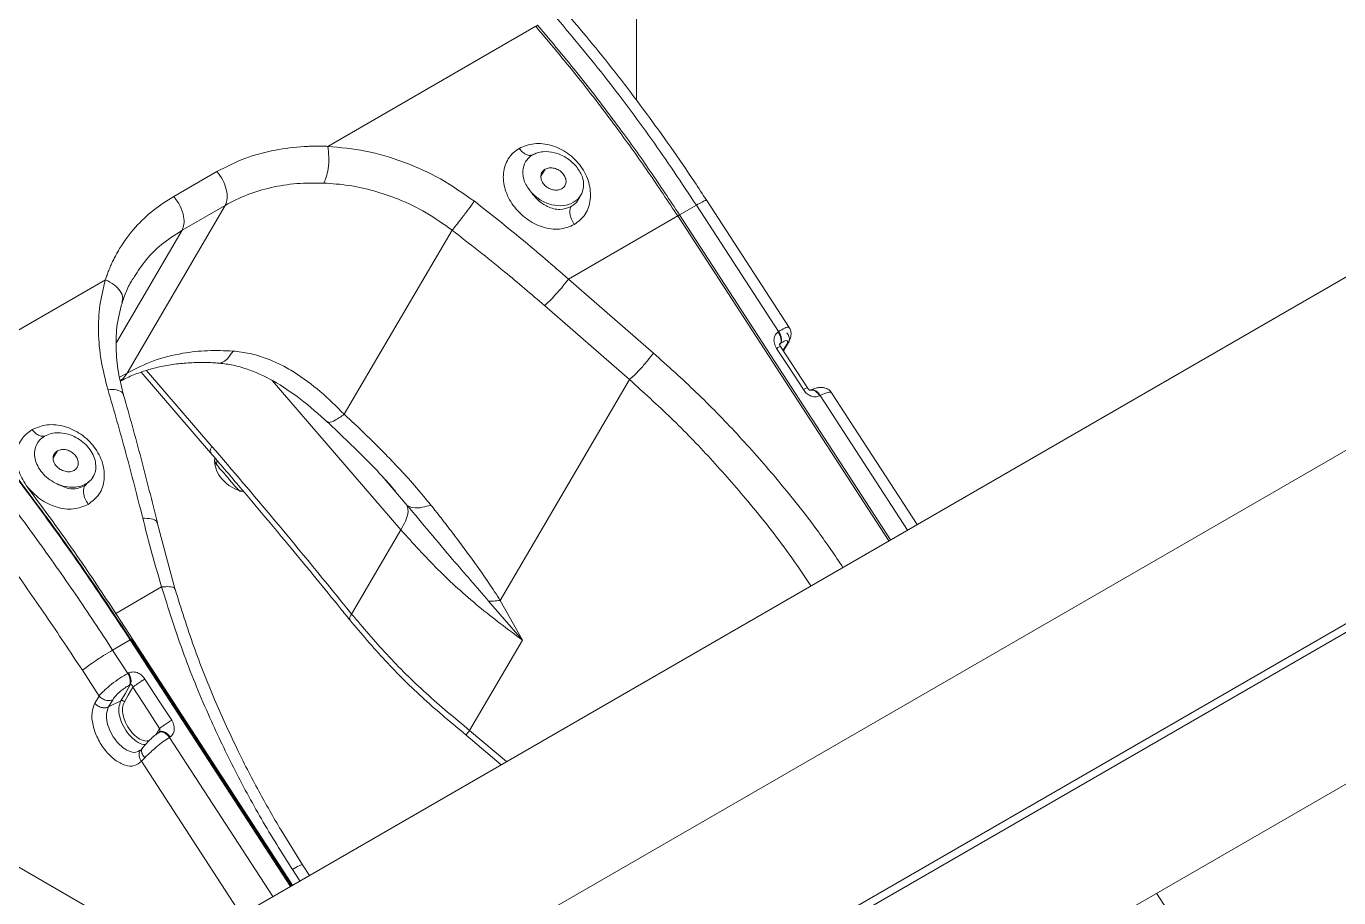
# Model space of a CAD drawing. Header units: millimetres. Extents: x 169 to 14583, y -399 to 10804.
# Drawn here: x 2715.3 to 2962.7, y 8046.9 to 8211.1 of the extents above; entities that cross this region are included whole.
import ezdxf

# ---------------------------------------------------------------- set-up
doc = ezdxf.new("R2010")
doc.units = ezdxf.units.MM
doc.header["$LTSCALE"] = 35

msp = doc.modelspace()

# ---------------------------------------------------------------- linework, layer by layer
at = {"color": 7, "linetype": 'Continuous', "lineweight": 18}
for p, q in [((4863.941, 9228.027), (2742.62, 8003.415)), ((4807.372, 9228.027), (2742.62, 8036.071)), ((2742.62, 8036.071), (1343.57, 8843.726)), ((3485.082, 8399.367), (2770.905, 7987.081)), ((2830.302, 8197.202), (2830.302, 8336.392)), ((2811.317, 8211.126), (2772.121, 8188.499)), ((2743.103, 8179.063), (2751.241, 8183.761)), ((2813.088, 8184.175), (2812.311, 8182.848)), ((2819.375, 8178.511), (2819.844, 8179.312)), ((2859.108, 8154.338), (2843.541, 8178.308)), ((2752.801, 8177.375), (2734.303, 8145.786)), ((2744.663, 8172.677), (2752.801, 8177.375)), ((3102.538, 8176.896), (2796.36, 8000.144)), ((2841.611, 8177.415), (2838.429, 8175.578)), ((2838.429, 8175.578), (2878.199, 8114.339)), ((2841.611, 8177.415), (2857.086, 8153.586)), ((2838.075, 8175.373), (2817.495, 8163.492)), ((2838.075, 8175.373), (2877.846, 8114.135)), ((2744.663, 8172.677), (2732.287, 8151.542)), ((2795.558, 8172.699), (2775.241, 8138.005)), ((2698.729, 8145.177), (2730.23, 8163.362)), ((2817.495, 8163.492), (2833.512, 8149.54)), ((2812.988, 8158.492), (2829.005, 8144.539)), ((2856.998, 8153.526), (2857.086, 8153.586)), ((2857.427, 8151.374), (2857.281, 8151.126)), ((2858.567, 8151.116), (2857.949, 8150.061)), ((2858.174, 8150.186), (2858.962, 8151.533)), ((2862.531, 8143.005), (2857.486, 8150.774)), ((2858.165, 8150.182), (2857.991, 8149.996)), ((2736.96, 8145.926), (2750.038, 8130.744)), ((2750.291, 8131.966), (2737.969, 8146.271)), ((3102.538, 8148.317), (2796.36, 7971.565)), ((2732.895, 8144.973), (2734.303, 8145.786)), ((2785.917, 8116.225), (2761.68, 8144.362)), ((2829.005, 8144.54), (2804.643, 8102.937)), ((2863.181, 8142.552), (2863.06, 8142.542)), ((2863.166, 8142.576), (2863.277, 8142.602)), ((2864.923, 8141.519), (2864.827, 8141.471)), ((2864.923, 8141.519), (2881.381, 8116.176)), ((2883.207, 8117.23), (2867.084, 8142.057)), ((2721.164, 8131.108), (2720.387, 8129.782)), ((2750.845, 8129.801), (2750.784, 8129.19)), ((2750.889, 8129.749), (2750.784, 8129.19)), ((2750.784, 8129.19), (2751.131, 8128.568)), ((2727.714, 8125.894), (2727.921, 8126.247)), ((2782.393, 8126.322), (2787.111, 8120.838)), ((2715.382, 8124.493), (2715.301, 8124.601)), ((2727.035, 8125.295), (2726.324, 8124.532)), ((2756.001, 8123.761), (2755.564, 8123.55)), ((2756.326, 8123.374), (2755.564, 8123.55)), ((2743.379, 8104.951), (2739.994, 8117.593)), ((2776.632, 8100.37), (2785.917, 8116.225)), ((2732.176, 8100.486), (2740.817, 8105.474)), ((2802.447, 8102.82), (2808.823, 8095.444)), ((2804.643, 8102.937), (2808.823, 8095.444)), ((2765.45, 8049.251), (2732.176, 8100.486)), ((2734.902, 8095.507), (2731.582, 8093.578)), ((2734.902, 8095.507), (2765.081, 8049.037)), ((2765.271, 8049.147), (2735.101, 8095.603)), ((2808.823, 8095.444), (2798.869, 8078.447)), ((2731.582, 8093.578), (2734.435, 8089.184)), ((2725.876, 8089.761), (2729.02, 8084.92)), ((2734.435, 8089.184), (2734.591, 8089.263)), ((2728.22, 8083.554), (2729.02, 8084.92)), ((2731.621, 8084.23), (2730.821, 8082.864)), ((2730.821, 8082.864), (2733.138, 8084.022)), ((2740.496, 8078.192), (2740.352, 8078.094)), ((2740.389, 8078.163), (2740.402, 8078.166)), ((2742.42, 8077.208), (2742.277, 8077.11)), ((2742.277, 8077.11), (2761.755, 8047.117)), ((2798.193, 8077.572), (2804.782, 8071.956)), ((2805.816, 8072.553), (2798.869, 8078.447)), ((2736.731, 8074.702), (2736.625, 8074.637)), ((2737.154, 8075.056), (2736.832, 8074.65)), ((2737.649, 8073.292), (2737.007, 8072.621)), ((2737.007, 8072.621), (2755.802, 8043.681)), ((2766.865, 8050.067), (2765.458, 8052.233)), ((2768.69, 8051.121), (2767.388, 8053.127)), ((2947.717, 8017.898), (2928.331, 8047.749))]:
    msp.add_line(p, q, dxfattribs=at)
at = {"color": 7, "linetype": 'Continuous', "lineweight": 18, "flags": 128}
for points in [[(2857.515, 8151.433), (2857.466, 8151.4), (2857.427, 8151.374)], [(2861.76, 8142.647), (2858.934, 8146.998), (2856.714, 8150.416)], [(2734.91, 8087.047), (2733.918, 8085.353), (2733.138, 8084.022)], [(2735.396, 8086.595), (2734.496, 8085.058), (2733.789, 8083.85)], [(2734.754, 8086.968), (2734.841, 8087.012), (2734.91, 8087.047)], [(2735.396, 8086.595), (2738.222, 8082.244), (2740.442, 8078.826)], [(2737.679, 8088.122), (2740.504, 8083.771), (2742.724, 8080.352)], [(2740.442, 8078.826), (2739.915, 8077.926), (2739.747, 8077.64)]]:
    msp.add_lwpolyline(points, dxfattribs=at)
at = {"color": 7, "linetype": 'Continuous', "lineweight": 18}
for points in [[(2814.853, 8213.167), (2817.998, 8209.412), (2824.288, 8201.901), (2833.241, 8189.938), (2838.821, 8181.589), (2841.611, 8177.415)], [(2751.241, 8183.761), (2751.63, 8183.24), (2752.409, 8182.199), (2753.083, 8180.358), (2753.286, 8178.611), (2752.963, 8177.787), (2752.801, 8177.375)], [(2752.801, 8177.375), (2754.147, 8178.072), (2756.839, 8179.467), (2761.409, 8180.803), (2766.252, 8181.603), (2769.658, 8181.591), (2771.361, 8181.586)], [(2694.767, 8149.134), (2698.317, 8144.928), (2705.418, 8136.516), (2715.637, 8123.267), (2725.534, 8109.638), (2731.779, 8100.217), (2734.902, 8095.507)], [(2808.823, 8095.444), (2806.031, 8097.528), (2800.448, 8101.696), (2792.761, 8108.67), (2788.198, 8113.707), (2785.917, 8116.225)]]:
    msp.add_open_spline(points, degree=3, dxfattribs=at)
for points, knots in [([(2843.541, 8178.308), (2842.778, 8179.474), (2840.568, 8182.848), (2836.804, 8188.34), (2832.208, 8194.732), (2827.484, 8200.981), (2822.724, 8206.972), (2819.219, 8211.179), (2817.341, 8213.365), (2817.046, 8213.707)], [0, 0, 0, 0, 0.0933272, 0.2702551, 0.4472037, 0.6241701, 0.8011584, 0.9688666, 1, 1, 1, 1]), ([(2811.317, 8211.126), (2813.967, 8207.98), (2819.264, 8201.69), (2826.302, 8192.443), (2832.587, 8183.673), (2836.245, 8178.141), (2838.075, 8175.373)], [0, 0, 0, 0, 0.2801019, 0.559971, 0.7799022, 1, 1, 1, 1]), ([(2811.671, 8211.33), (2811.623, 8211.3), (2811.527, 8211.238), (2811.409, 8211.143), (2811.36, 8211.091), (2811.353, 8211.084)], [0, 0, 0, 0, 0.4612653, 0.9225305, 1, 1, 1, 1]), ([(2811.671, 8211.33), (2814.319, 8208.185), (2819.616, 8201.896), (2826.656, 8192.647), (2832.942, 8183.875), (2836.6, 8178.344), (2838.429, 8175.578)], [0, 0, 0, 0, 0.2799921, 0.5599841, 0.7799921, 1, 1, 1, 1]), ([(2751.241, 8183.761), (2752.943, 8184.631), (2756.349, 8186.37), (2761.961, 8187.86), (2766.076, 8188.378), (2768.42, 8188.496), (2769.153, 8188.521), (2769.89, 8188.534), (2770.63, 8188.534), (2771.374, 8188.524), (2771.871, 8188.507), (2772.121, 8188.498)], [0, 0, 0, 0, 0.2799111, 0.5598914, 0.806286, 0.8385636, 0.8708302, 0.9030962, 0.9353716, 0.9676668, 1, 1, 1, 1]), ([(2772.121, 8188.498), (2772.211, 8187.857), (2772.399, 8186.521), (2772.248, 8184.38), (2771.874, 8182.646), (2771.528, 8181.93), (2771.361, 8181.586)], [0, 0, 0, 0, 0.2702613, 0.5624294, 0.7897364, 1, 1, 1, 1]), ([(2772.121, 8188.498), (2774.502, 8188.276), (2779.293, 8187.827), (2786.482, 8185.671), (2793.464, 8182.58), (2797.661, 8179.62), (2799.756, 8178.143)], [0, 0, 0, 0, 0.247356, 0.4975611, 0.7491828, 1, 1, 1, 1]), ([(2818.591, 8173.752), (2817.684, 8173.382), (2815.868, 8172.642), (2813.114, 8173.052), (2811.023, 8173.914), (2809.05, 8175.146), (2806.939, 8177.267), (2805.382, 8180.347), (2805.098, 8182.985), (2805.497, 8184.896), (2806.116, 8186.186), (2806.999, 8187.304), (2807.798, 8187.839), (2808.197, 8188.107)], [0, 0, 0, 0, 0.1249027, 0.2500359, 0.3128849, 0.3756796, 0.5001969, 0.6241263, 0.7480379, 0.810678, 0.8735979, 0.9368363, 1, 1, 1, 1]), ([(2808.197, 8188.107), (2809.115, 8188.485), (2810.946, 8189.239), (2814.3, 8188.839), (2817.457, 8187.321), (2819.999, 8184.803), (2821.528, 8181.681), (2821.804, 8178.452), (2820.859, 8175.527), (2819.346, 8174.343), (2818.591, 8173.752)], [0, 0, 0, 0, 0.1259064, 0.2512224, 0.3755821, 0.4995287, 0.6241941, 0.7495177, 0.8748683, 1, 1, 1, 1]), ([(2810.753, 8186.886), (2810.539, 8186.83), (2810.106, 8186.717), (2809.362, 8187.015), (2808.706, 8187.502), (2808.362, 8187.91), (2808.197, 8188.107)], [0, 0, 0, 0, 0.2861465, 0.5772499, 0.7969915, 1, 1, 1, 1]), ([(2810.464, 8179.848), (2809.995, 8180.499), (2809.079, 8181.775), (2808.738, 8183.872), (2809.207, 8185.381), (2809.962, 8186.353), (2810.49, 8186.709), (2810.753, 8186.886)], [0, 0, 0, 0, 0.2608099, 0.51056, 0.7541721, 0.877688, 1, 1, 1, 1]), ([(2810.753, 8186.886), (2811.045, 8187.029), (2811.633, 8187.317), (2813.007, 8187.569), (2814.898, 8187.429), (2817.193, 8186.459), (2818.354, 8185.326), (2818.948, 8184.746)], [0, 0, 0, 0, 0.1223667, 0.2464785, 0.4894711, 0.7385906, 1, 1, 1, 1]), ([(2810.464, 8179.848), (2811.024, 8179.317), (2812.144, 8178.255), (2814.373, 8177.376), (2816.602, 8177.216), (2818.55, 8177.835), (2819.915, 8179.13), (2820.479, 8180.901), (2820.217, 8182.914), (2819.371, 8184.135), (2818.948, 8184.746)], [0, 0, 0, 0, 0.1249446, 0.2499967, 0.3749982, 0.5000029, 0.6250481, 0.7500013, 0.8749547, 1, 1, 1, 1]), ([(2816.244, 8180.512), (2815.988, 8180.406), (2815.478, 8180.194), (2814.525, 8180.277), (2813.611, 8180.656), (2812.852, 8181.296), (2812.37, 8182.096), (2812.242, 8182.928), (2812.465, 8183.692), (2812.88, 8184.014), (2813.088, 8184.175)], [0, 0, 0, 0, 0.12498135, 0.24999215, 0.37498634, 0.49998825, 0.62498244, 0.74998436, 0.87488287, 1, 1, 1, 1]), ([(2813.088, 8184.175), (2813.343, 8184.281), (2813.854, 8184.492), (2814.807, 8184.409), (2815.721, 8184.03), (2816.48, 8183.391), (2816.961, 8182.591), (2817.09, 8181.759), (2816.867, 8180.995), (2816.451, 8180.673), (2816.244, 8180.512)], [0, 0, 0, 0, 0.1249813, 0.2499921, 0.3749863, 0.4999883, 0.6249824, 0.7499844, 0.8748829, 1, 1, 1, 1]), ([(2771.361, 8181.586), (2772.933, 8181.472), (2776.074, 8181.244), (2780.816, 8180.195), (2785.736, 8178.523), (2790.763, 8176.122), (2793.96, 8173.84), (2795.558, 8172.699)], [0, 0, 0, 0, 0.18708749, 0.37396659, 0.56064745, 0.78039442, 1, 1, 1, 1]), ([(2730.23, 8163.362), (2730.327, 8163.655), (2730.521, 8164.242), (2730.848, 8165.106), (2731.201, 8165.956), (2731.583, 8166.793), (2731.992, 8167.617), (2732.429, 8168.426), (2733.587, 8170.407), (2735.69, 8173.218), (2739.129, 8176.531), (2741.778, 8178.219), (2743.103, 8179.063)], [0, 0, 0, 0, 0.0448713, 0.0896789, 0.1344629, 0.1792545, 0.2240848, 0.268969, 0.3138063, 0.5601545, 0.7800145, 1, 1, 1, 1]), ([(2743.103, 8179.063), (2743.536, 8178.475), (2744.401, 8177.297), (2745.012, 8175.364), (2745.105, 8173.747), (2744.811, 8173.034), (2744.663, 8172.677)], [0, 0, 0, 0, 0.279619, 0.559238, 0.779619, 1, 1, 1, 1]), ([(2799.756, 8178.143), (2799.402, 8177.653), (2798.666, 8176.636), (2797.395, 8174.973), (2796.304, 8173.592), (2795.8, 8172.989), (2795.558, 8172.699)], [0, 0, 0, 0, 0.2707657, 0.5622991, 0.7892324, 1, 1, 1, 1]), ([(2799.756, 8178.143), (2802.779, 8175.768), (2808.826, 8171.018), (2814.605, 8166.001), (2817.495, 8163.492)], [0, 0, 0, 0, 0.499994, 1, 1, 1, 1]), ([(2817.986, 8177.151), (2817.303, 8176.893), (2815.931, 8176.375), (2813.678, 8176.981), (2811.777, 8178.191), (2810.902, 8179.295), (2810.464, 8179.848)], [0, 0, 0, 0, 0.2772602, 0.5565304, 0.7780474, 1, 1, 1, 1]), ([(2819.375, 8178.625), (2819.329, 8178.511), (2819.063, 8177.846), (2818.474, 8177.466), (2817.986, 8177.151)], [0, 0, 0, 0, 0.1715856, 1, 1, 1, 1]), ([(2843.444, 8178.245), (2843.437, 8178.279), (2843.42, 8178.358), (2842.739, 8178.047), (2841.987, 8177.625), (2841.611, 8177.415)], [0, 0, 0, 0, 0.2746558, 0.6373279, 1, 1, 1, 1]), ([(2818.591, 8173.752), (2818.389, 8174.092), (2817.98, 8174.783), (2817.742, 8175.81), (2817.754, 8176.624), (2817.911, 8176.981), (2817.986, 8177.151)], [0, 0, 0, 0, 0.2828648, 0.5746909, 0.7960468, 1, 1, 1, 1]), ([(2838.429, 8175.578), (2838.373, 8175.544), (2838.262, 8175.478), (2838.12, 8175.386), (2838.059, 8175.343), (2838.051, 8175.338)], [0, 0, 0, 0, 0.46636033, 0.93271671, 1, 1, 1, 1]), ([(2735.441, 8163.553), (2736.11, 8164.625), (2737.583, 8166.986), (2740.68, 8170.09), (2743.336, 8171.815), (2744.663, 8172.677)], [0, 0, 0, 0, 0.2938014, 0.6469007, 1, 1, 1, 1]), ([(2795.558, 8172.699), (2798.882, 8170.117), (2804.818, 8165.506), (2810.491, 8160.635), (2812.988, 8158.492)], [0, 0, 0, 0, 0.5599928, 1, 1, 1, 1]), ([(2730.673, 8142.718), (2730.202, 8144.534), (2729.262, 8148.168), (2728.817, 8153.485), (2729.022, 8158.618), (2729.828, 8161.784), (2730.23, 8163.362)], [0, 0, 0, 0, 0.2510572, 0.502282, 0.7518656, 1, 1, 1, 1]), ([(2730.23, 8163.362), (2730.807, 8163.069), (2731.963, 8162.484), (2733.098, 8161.223), (2733.611, 8160.024), (2733.395, 8159.381), (2733.31, 8159.126)], [0, 0, 0, 0, 0.2733412, 0.5466824, 0.8200236, 1, 1, 1, 1]), ([(2733.397, 8159.113), (2733.534, 8159.513), (2733.958, 8160.751), (2734.596, 8162.241), (2735.227, 8163.252), (2735.394, 8163.521)], [0, 0, 0, 0, 0.2598554, 0.8033193, 1, 1, 1, 1]), ([(2817.495, 8163.492), (2817.118, 8162.998), (2816.364, 8162.009), (2815.038, 8160.502), (2813.862, 8159.276), (2813.279, 8158.754), (2812.988, 8158.492)], [0, 0, 0, 0, 0.2796556, 0.5593111, 0.7796555, 1, 1, 1, 1]), ([(2733.661, 8141.62), (2733.293, 8143.066), (2732.533, 8146.054), (2732.129, 8150.549), (2732.309, 8155.151), (2733.097, 8158.044), (2733.502, 8159.53)], [0, 0, 0, 0, 0.227876, 0.4705119, 0.727873, 1, 1, 1, 1]), ([(2856.714, 8150.416), (2856.546, 8150.743), (2856.214, 8151.391), (2856.21, 8152.342), (2856.484, 8153.084), (2856.827, 8153.379), (2856.998, 8153.526)], [0, 0, 0, 0, 0.28679288, 0.56851528, 0.78483886, 1, 1, 1, 1]), ([(2856.998, 8153.526), (2857.131, 8153.312), (2857.397, 8152.884), (2857.565, 8152.251), (2857.577, 8151.73), (2857.477, 8151.493), (2857.427, 8151.374)], [0, 0, 0, 0, 0.279721, 0.559442, 0.7797209, 1, 1, 1, 1]), ([(2857.086, 8153.586), (2857.498, 8153.826), (2858.331, 8154.313), (2858.981, 8154.511), (2859.027, 8154.345), (2859.041, 8154.295)], [0, 0, 0, 0, 0.4053353, 0.8198265, 1, 1, 1, 1]), ([(2857.086, 8153.586), (2857.219, 8153.372), (2857.491, 8152.936), (2857.657, 8152.293), (2857.662, 8151.775), (2857.563, 8151.544), (2857.515, 8151.433)], [0, 0, 0, 0, 0.279133, 0.5694505, 0.7922284, 1, 1, 1, 1]), ([(2858.647, 8153.353), (2858.801, 8153.131), (2859.109, 8152.686), (2859.161, 8152.009), (2858.974, 8151.461), (2858.702, 8151.231), (2858.567, 8151.116)], [0, 0, 0, 0, 0.2796438, 0.5592878, 0.7796441, 1, 1, 1, 1]), ([(2858.959, 8151.528), (2859.107, 8151.825), (2859.396, 8152.406), (2859.473, 8153.263), (2859.369, 8153.904), (2859.159, 8154.214), (2859.096, 8154.308)], [0, 0, 0, 0, 0.3152963, 0.6153365, 0.8837122, 1, 1, 1, 1]), ([(2857.266, 8151.139), (2857.274, 8151.16), (2857.295, 8151.22), (2857.348, 8151.307), (2857.401, 8151.352), (2857.427, 8151.374)], [0, 0, 0, 0, 0.2200687, 0.6229763, 1, 1, 1, 1]), ([(2857.486, 8150.774), (2857.427, 8150.88), (2857.317, 8151.08), (2857.283, 8151.126), (2857.267, 8151.148)], [0, 0, 0, 0, 0.52968286, 1, 1, 1, 1]), ([(2857.515, 8151.433), (2857.797, 8151.602), (2858.361, 8151.94), (2858.764, 8151.933), (2858.834, 8151.644), (2858.656, 8151.292), (2858.567, 8151.116)], [0, 0, 0, 0, 0.2785353, 0.5576205, 0.7784536, 1, 1, 1, 1]), ([(2694.97, 8149.071), (2698.937, 8144.36), (2706.869, 8134.942), (2717.408, 8121.094), (2726.82, 8107.961), (2732.298, 8099.677), (2735.038, 8095.533)], [0, 0, 0, 0, 0.2800925, 0.5599592, 0.7798938, 1, 1, 1, 1]), ([(2734.303, 8145.786), (2735.924, 8146.608), (2739.167, 8148.252), (2744.373, 8149.528), (2749.435, 8150.109), (2752.663, 8149.982), (2754.277, 8149.918)], [0, 0, 0, 0, 0.2799465, 0.559893, 0.7799465, 1, 1, 1, 1]), ([(2751.433, 8147.672), (2751.451, 8147.666), (2751.77, 8147.555), (2752.43, 8147.846), (2753.379, 8148.543), (2753.978, 8149.46), (2754.277, 8149.918)], [0, 0, 0, 0, 0.018966, 0.3459773, 0.6729887, 1, 1, 1, 1]), ([(2754.277, 8149.918), (2755.322, 8149.797), (2757.405, 8149.556), (2760.36, 8148.66), (2763.163, 8147.456), (2766.687, 8145.464), (2770.763, 8142.428), (2773.755, 8139.472), (2775.241, 8138.005)], [0, 0, 0, 0, 0.1276229, 0.2542782, 0.3802899, 0.5057686, 0.7546997, 1, 1, 1, 1]), ([(2833.512, 8149.54), (2833.143, 8149.055), (2832.383, 8148.056), (2831.032, 8146.522), (2829.852, 8145.296), (2829.28, 8144.785), (2829.005, 8144.539)], [0, 0, 0, 0, 0.2742887, 0.5660314, 0.7913418, 1, 1, 1, 1]), ([(2833.512, 8149.54), (2836.226, 8147.102), (2841.652, 8142.227), (2849.331, 8134.357), (2857.047, 8125.609), (2863.755, 8117.227), (2867.708, 8111.406), (2869.231, 8109.162)], [0, 0, 0, 0, 0.2032847, 0.4064617, 0.6097077, 0.8495562, 1, 1, 1, 1]), ([(2856.714, 8150.416), (2856.894, 8150.516), (2857.269, 8150.724), (2857.497, 8150.816), (2857.473, 8150.769), (2857.469, 8150.763)], [0, 0, 0, 0, 0.44587953, 0.927902, 1, 1, 1, 1]), ([(2858.053, 8149.9), (2858.058, 8149.923), (2858.09, 8150.061), (2858.133, 8150.125), (2858.169, 8150.179)], [0, 0, 0, 0, 0.165937, 1, 1, 1, 1]), ([(2733.062, 8144.243), (2733.194, 8144.316), (2734.058, 8144.794), (2735.794, 8145.565), (2738.355, 8146.451), (2741.086, 8147.116), (2743.957, 8147.564), (2746.953, 8147.782), (2749.463, 8147.781), (2750.972, 8147.686), (2751.425, 8147.658)], [0, 0, 0, 0, 0.0282843, 0.1849615, 0.3389971, 0.4904666, 0.6401707, 0.7887156, 0.9365399, 1, 1, 1, 1]), ([(2751.317, 8147.665), (2752.211, 8147.57), (2754.03, 8147.377), (2757.593, 8146.399), (2761.98, 8144.392), (2767.105, 8140.954), (2770.445, 8137.993), (2772.163, 8136.47)], [0, 0, 0, 0, 0.1112448, 0.2264895, 0.4689228, 0.7268228, 1, 1, 1, 1]), ([(2734.303, 8145.786), (2733.998, 8145.293), (2733.643, 8144.716), (2733.113, 8144.399), (2733.036, 8144.353)], [0, 0, 0, 0, 0.85608882, 1, 1, 1, 1]), ([(2829.005, 8144.539), (2831.632, 8142.16), (2836.885, 8137.401), (2844.317, 8129.72), (2851.776, 8121.186), (2858.134, 8113.183), (2861.837, 8107.688), (2863.192, 8105.676)], [0, 0, 0, 0, 0.2057823, 0.4115706, 0.6173662, 0.8598989, 1, 1, 1, 1]), ([(2737.262, 8118.428), (2736.217, 8122.545), (2734.127, 8130.779), (2731.824, 8138.738), (2730.673, 8142.718)], [0, 0, 0, 0, 0.500006, 1, 1, 1, 1]), ([(2730.673, 8142.718), (2731.262, 8142.706), (2732.486, 8142.682), (2733.51, 8142.167), (2733.602, 8141.661), (2733.637, 8141.466)], [0, 0, 0, 0, 0.3640321, 0.7548739, 1, 1, 1, 1]), ([(2740.011, 8117.52), (2739.006, 8121.603), (2736.995, 8129.772), (2734.772, 8137.67), (2733.661, 8141.619)], [0, 0, 0, 0, 0.4999737, 1, 1, 1, 1]), ([(2861.76, 8142.647), (2861.946, 8142.75), (2862.317, 8142.957), (2862.539, 8143.044), (2862.518, 8143), (2862.515, 8142.994)], [0, 0, 0, 0, 0.46125801, 0.92251601, 1, 1, 1, 1]), ([(2864.827, 8141.471), (2864.547, 8141.382), (2863.982, 8141.201), (2863.066, 8141.456), (2862.288, 8141.957), (2861.937, 8142.416), (2861.76, 8142.647)], [0, 0, 0, 0, 0.2721198, 0.5509867, 0.7739589, 1, 1, 1, 1]), ([(2863.061, 8142.545), (2863.035, 8142.539), (2862.975, 8142.525), (2862.872, 8142.597), (2862.719, 8142.736), (2862.598, 8142.909), (2862.533, 8143.002)], [0, 0, 0, 0, 0.1797293, 0.4073738, 0.682981, 1, 1, 1, 1]), ([(2867.041, 8142.053), (2866.961, 8142.181), (2866.685, 8142.619), (2866.068, 8142.921), (2865.322, 8143.077), (2864.641, 8143.061), (2863.903, 8142.912), (2863.408, 8142.7), (2863.159, 8142.593)], [0, 0, 0, 0, 0.1052739, 0.3596803, 0.5083745, 0.6671512, 0.8323152, 1, 1, 1, 1]), ([(2864.827, 8141.471), (2864.713, 8141.643), (2864.474, 8142.003), (2864.02, 8142.397), (2863.553, 8142.63), (2863.298, 8142.576), (2863.181, 8142.552)], [0, 0, 0, 0, 0.23662259, 0.49738442, 0.76933906, 1, 1, 1, 1]), ([(2863.277, 8142.602), (2863.341, 8142.624), (2863.537, 8142.689), (2863.971, 8142.536), (2864.496, 8142.149), (2864.786, 8141.722), (2864.923, 8141.519)], [0, 0, 0, 0, 0.1347071, 0.4067707, 0.718629, 1, 1, 1, 1]), ([(2867.062, 8142.043), (2867.064, 8142.057), (2867.077, 8142.194), (2866.713, 8142.203), (2866.032, 8142.062), (2865.284, 8141.696), (2864.923, 8141.519)], [0, 0, 0, 0, 0.031627, 0.3253218, 0.6742883, 1, 1, 1, 1]), ([(2697.881, 8139.571), (2701.195, 8135.479), (2707.823, 8127.295), (2716.673, 8115.389), (2724.608, 8104.152), (2729.257, 8097.102), (2731.582, 8093.578)], [0, 0, 0, 0, 0.2799943, 0.5599886, 0.7799943, 1, 1, 1, 1]), ([(2716.393, 8135.123), (2717.311, 8135.502), (2719.144, 8136.259), (2722.516, 8135.882), (2725.702, 8134.401), (2728.283, 8131.933), (2729.857, 8128.868), (2730.176, 8125.691), (2729.262, 8122.804), (2727.753, 8121.624), (2726.998, 8121.034)], [0, 0, 0, 0, 0.1258828, 0.2512567, 0.3757292, 0.4997156, 0.6241827, 0.7492089, 0.8745627, 1, 1, 1, 1]), ([(2771.919, 8136.695), (2774.717, 8134.057), (2778.394, 8130.59), (2782.788, 8125.939), (2784.161, 8124.333), (2784.865, 8123.508)], [0, 0, 0, 0, 0.6074009, 0.7983789, 1, 1, 1, 1]), ([(2775.241, 8138.005), (2774.642, 8137.591), (2773.428, 8136.75), (2772.412, 8136.374), (2772.17, 8136.566), (2772.085, 8136.634)], [0, 0, 0, 0, 0.3861754, 0.7835876, 1, 1, 1, 1]), ([(2775.241, 8138.005), (2776.524, 8136.807), (2779.03, 8134.47), (2782.532, 8130.999), (2785.796, 8127.593), (2788.809, 8124.268), (2790.668, 8121.999), (2791.566, 8120.903)], [0, 0, 0, 0, 0.2193088, 0.4280156, 0.6197212, 0.8163292, 1, 1, 1, 1]), ([(2692.895, 8134.796), (2696.138, 8130.788), (2702.623, 8122.772), (2711.283, 8111.114), (2719.049, 8100.113), (2723.6, 8093.212), (2725.876, 8089.761)], [0, 0, 0, 0, 0.27999413, 0.55998875, 0.77999448, 1, 1, 1, 1]), ([(2715.301, 8124.601), (2714.724, 8125.566), (2713.566, 8127.504), (2713.284, 8130.609), (2714.153, 8133.384), (2715.645, 8134.542), (2716.393, 8135.123)], [0, 0, 0, 0, 0.2479051, 0.497574, 0.7480467, 1, 1, 1, 1]), ([(2718.761, 8133.899), (2718.552, 8133.873), (2718.134, 8133.821), (2717.454, 8134.128), (2716.859, 8134.579), (2716.544, 8134.946), (2716.393, 8135.123)], [0, 0, 0, 0, 0.2889604, 0.5789526, 0.7972434, 1, 1, 1, 1]), ([(2720.816, 8125.029), (2720.343, 8125.301), (2719.397, 8125.845), (2718.254, 8126.982), (2717.394, 8128.248), (2716.912, 8129.582), (2716.812, 8130.896), (2717.086, 8132.109), (2717.721, 8133.173), (2718.414, 8133.657), (2718.761, 8133.899)], [0, 0, 0, 0, 0.1281876, 0.256222, 0.3824911, 0.5079715, 0.6292184, 0.7531583, 0.8766335, 1, 1, 1, 1]), ([(2718.761, 8133.899), (2719.151, 8134.081), (2719.941, 8134.449), (2721.38, 8134.566), (2722.869, 8134.398), (2724.349, 8133.874), (2725.722, 8133.055), (2726.889, 8131.967), (2727.814, 8130.704), (2728.122, 8129.792), (2728.276, 8129.336)], [0, 0, 0, 0, 0.1217054, 0.24636221, 0.37042173, 0.49170885, 0.61732508, 0.74360481, 0.87175956, 1, 1, 1, 1]), ([(2724.32, 8127.445), (2724.065, 8127.339), (2723.554, 8127.128), (2722.601, 8127.211), (2721.687, 8127.59), (2720.928, 8128.23), (2720.447, 8129.03), (2720.318, 8129.862), (2720.541, 8130.625), (2720.956, 8130.947), (2721.164, 8131.108)], [0, 0, 0, 0, 0.1249813, 0.2499921, 0.3749863, 0.4999883, 0.6249824, 0.7499844, 0.8748829, 1, 1, 1, 1]), ([(2721.164, 8131.108), (2721.419, 8131.214), (2721.93, 8131.426), (2722.883, 8131.343), (2723.797, 8130.964), (2724.556, 8130.324), (2725.037, 8129.524), (2725.166, 8128.692), (2724.943, 8127.929), (2724.528, 8127.607), (2724.32, 8127.445)], [0, 0, 0, 0, 0.1249813, 0.2499921, 0.3749863, 0.4999883, 0.6249824, 0.7499844, 0.8748829, 1, 1, 1, 1]), ([(2750.161, 8130.85), (2750.065, 8130.901), (2749.805, 8131.039), (2750.103, 8131.607), (2750.291, 8131.966)], [0, 0, 0, 0, 0.3685303, 1, 1, 1, 1]), ([(2776.632, 8100.37), (2771.765, 8106.346), (2763.074, 8117.019), (2754.197, 8127.399), (2750.291, 8131.966)], [0, 0, 0, 0, 0.5599966, 1, 1, 1, 1]), ([(2720.816, 8125.029), (2721.304, 8124.819), (2722.287, 8124.395), (2723.834, 8124.208), (2725.301, 8124.33), (2726.573, 8124.829), (2727.575, 8125.642), (2728.208, 8126.731), (2728.512, 8127.987), (2728.354, 8128.888), (2728.276, 8129.336)], [0, 0, 0, 0, 0.1237634, 0.2498185, 0.375987, 0.4999696, 0.6239126, 0.749978, 0.8760077, 1, 1, 1, 1]), ([(2750.039, 8130.743), (2751.794, 8128.697), (2756.888, 8122.761), (2765.066, 8113.012), (2772.031, 8104.525), (2775.694, 8099.991), (2776.276, 8099.271)], [0, 0, 0, 0, 0.19830405, 0.57530715, 0.93248277, 1, 1, 1, 1]), ([(2755.564, 8123.55), (2754.926, 8123.819), (2753.651, 8124.359), (2752.113, 8125.773), (2751.035, 8127.446), (2750.868, 8128.609), (2750.784, 8129.19)], [0, 0, 0, 0, 0.2500081, 0.4999971, 0.7499624, 1, 1, 1, 1]), ([(2751.131, 8128.568), (2751.185, 8128.791), (2751.257, 8129.093), (2751.182, 8129.36), (2751.163, 8129.429)], [0, 0, 0, 0, 0.7404327, 1, 1, 1, 1]), ([(2751.131, 8128.568), (2751.391, 8128.249), (2751.774, 8127.78), (2752.475, 8127.028), (2752.841, 8126.608), (2753.034, 8126.379), (2753.293, 8126.067), (2753.714, 8125.54), (2754.503, 8124.551), (2755.136, 8123.953), (2755.564, 8123.55)], [0, 0, 0, 0, 0.2534152, 0.3730472, 0.4536028, 0.4776856, 0.4908821, 0.6120639, 0.7380662, 1, 1, 1, 1]), ([(2727.948, 8126.417), (2727.935, 8126.343), (2727.909, 8126.202), (2727.809, 8126.115), (2727.762, 8126.075)], [0, 0, 0, 0, 0.52999134, 1, 1, 1, 1]), ([(2715.382, 8124.493), (2718.616, 8120.108), (2724.391, 8112.278), (2729.797, 8104.089), (2732.176, 8100.486)], [0, 0, 0, 0, 0.5599828, 1, 1, 1, 1]), ([(2726.998, 8121.034), (2726.085, 8120.661), (2724.26, 8119.915), (2720.95, 8120.367), (2717.749, 8121.881), (2716.17, 8123.623), (2715.382, 8124.493)], [0, 0, 0, 0, 0.25069406, 0.50137849, 0.75126611, 1, 1, 1, 1]), ([(2726.324, 8124.532), (2725.869, 8124.333), (2724.957, 8123.935), (2723.009, 8123.94), (2721.648, 8124.616), (2720.816, 8125.029)], [0, 0, 0, 0, 0.2795796, 0.5598709, 1, 1, 1, 1]), ([(2726.998, 8121.034), (2726.785, 8121.376), (2726.351, 8122.074), (2726.085, 8123.135), (2726.085, 8123.985), (2726.247, 8124.355), (2726.324, 8124.532)], [0, 0, 0, 0, 0.2803188, 0.5722743, 0.7948207, 1, 1, 1, 1]), ([(2785.917, 8116.225), (2786.222, 8116.788), (2786.833, 8117.914), (2787.382, 8119.585), (2787.214, 8120.363), (2787.111, 8120.838)], [0, 0, 0, 0, 0.2801959, 0.5603917, 1, 1, 1, 1]), ([(2791.566, 8120.903), (2791.01, 8120.74), (2789.891, 8120.41), (2788.253, 8120.27), (2787.543, 8120.623), (2787.111, 8120.838)], [0, 0, 0, 0, 0.2786268, 0.5610633, 1, 1, 1, 1]), ([(2787.111, 8120.838), (2789.956, 8117.43), (2795.039, 8111.342), (2800.183, 8105.424), (2802.447, 8102.82)], [0, 0, 0, 0, 0.5598577, 1, 1, 1, 1]), ([(2791.566, 8120.903), (2792.299, 8119.977), (2793.764, 8118.126), (2795.903, 8115.333), (2797.961, 8112.58), (2800.17, 8109.542), (2802.429, 8106.351), (2803.935, 8104.029), (2804.643, 8102.937)], [0, 0, 0, 0, 0.15694641, 0.31357364, 0.46993084, 0.61830606, 0.82047693, 1, 1, 1, 1]), ([(2740.817, 8105.474), (2740.104, 8107.907), (2738.832, 8112.247), (2737.741, 8116.541), (2737.262, 8118.428)], [0, 0, 0, 0, 0.5606798, 1, 1, 1, 1]), ([(2737.262, 8118.428), (2737.82, 8118.414), (2738.975, 8118.385), (2739.87, 8117.994), (2739.928, 8117.623), (2739.947, 8117.501)], [0, 0, 0, 0, 0.38609043, 0.798518, 1, 1, 1, 1]), ([(2740.817, 8105.474), (2741.348, 8105.511), (2742.448, 8105.587), (2743.258, 8105.365), (2743.282, 8105.088), (2743.29, 8105.005)], [0, 0, 0, 0, 0.3955804, 0.8197189, 1, 1, 1, 1]), ([(2765.458, 8052.233), (2763.478, 8055.386), (2759.524, 8061.684), (2754.264, 8071.455), (2749.263, 8081.997), (2744.636, 8093.336), (2742.09, 8101.427), (2740.817, 8105.474)], [0, 0, 0, 0, 0.1872479, 0.3740459, 0.5605613, 0.7802279, 1, 1, 1, 1]), ([(2767.388, 8053.126), (2766.016, 8055.289), (2763.129, 8059.842), (2758.954, 8067.204), (2754.729, 8075.41), (2750.612, 8084.493), (2746.669, 8094.442), (2744.487, 8101.415), (2743.357, 8105.026)], [0, 0, 0, 0, 0.13201761, 0.2779138, 0.43767285, 0.61128498, 0.79873219, 1, 1, 1, 1]), ([(2804.643, 8102.937), (2804.207, 8102.885), (2803.43, 8102.791), (2802.747, 8102.811), (2802.447, 8102.82)], [0, 0, 0, 0, 0.56, 1, 1, 1, 1]), ([(2776.347, 8099.33), (2776.284, 8099.389), (2776.119, 8099.547), (2776.435, 8100.054), (2776.632, 8100.37)], [0, 0, 0, 0, 0.3769186, 1, 1, 1, 1]), ([(2776.275, 8099.273), (2778.468, 8096.677), (2782.854, 8091.486), (2790.21, 8084.202), (2795.532, 8079.781), (2798.193, 8077.572)], [0, 0, 0, 0, 0.3334129, 0.6667416, 1, 1, 1, 1]), ([(2798.869, 8078.447), (2796.097, 8080.739), (2790.626, 8085.265), (2783.18, 8092.638), (2778.795, 8097.815), (2776.632, 8100.37)], [0, 0, 0, 0, 0.3421058, 0.6754431, 1, 1, 1, 1]), ([(2735.101, 8095.592), (2735.101, 8095.599), (2735.1, 8095.61), (2735.02, 8095.573), (2734.941, 8095.529), (2734.902, 8095.507)], [0, 0, 0, 0, 0.3881279, 0.6940645, 1, 1, 1, 1]), ([(2731.582, 8093.578), (2731.024, 8093.244), (2729.908, 8092.577), (2728.174, 8091.436), (2726.765, 8090.452), (2726.172, 8089.992), (2725.876, 8089.761)], [0, 0, 0, 0, 0.2796316, 0.5592632, 0.7796316, 1, 1, 1, 1]), ([(2729.02, 8084.92), (2729.176, 8085.105), (2729.476, 8085.462), (2730.247, 8086.214), (2731.388, 8087.19), (2732.953, 8088.328), (2733.945, 8088.901), (2734.435, 8089.184)], [0, 0, 0, 0, 0.1440622, 0.2762293, 0.5040607, 0.7550786, 1, 1, 1, 1]), ([(2734.435, 8089.184), (2734.551, 8088.959), (2734.782, 8088.511), (2734.914, 8087.858), (2734.906, 8087.325), (2734.804, 8087.087), (2734.754, 8086.968)], [0, 0, 0, 0, 0.2797215, 0.5594431, 0.7797215, 1, 1, 1, 1]), ([(2734.591, 8089.263), (2734.874, 8089.357), (2735.444, 8089.548), (2736.368, 8089.304), (2737.149, 8088.81), (2737.501, 8088.352), (2737.679, 8088.122)], [0, 0, 0, 0, 0.272346, 0.5508375, 0.7736476, 1, 1, 1, 1]), ([(2734.591, 8089.263), (2734.707, 8089.038), (2734.943, 8088.581), (2735.073, 8087.916), (2735.058, 8087.388), (2734.958, 8087.158), (2734.91, 8087.047)], [0, 0, 0, 0, 0.2801303, 0.5706515, 0.7930128, 1, 1, 1, 1]), ([(2731.621, 8084.23), (2731.8, 8084.489), (2732.159, 8085.006), (2733.048, 8085.835), (2733.957, 8086.523), (2734.488, 8086.819), (2734.754, 8086.968)], [0, 0, 0, 0, 0.2809771, 0.5607439, 0.7804724, 1, 1, 1, 1]), ([(2734.91, 8087.047), (2734.935, 8087.057), (2734.986, 8087.079), (2735.094, 8087.076), (2735.22, 8087), (2735.336, 8086.828), (2735.376, 8086.675), (2735.396, 8086.595)], [0, 0, 0, 0, 0.10211098, 0.207338, 0.43901435, 0.70678151, 1, 1, 1, 1]), ([(2737.679, 8088.122), (2737.455, 8087.988), (2737.009, 8087.721), (2736.316, 8087.265), (2735.752, 8086.871), (2735.515, 8086.687), (2735.396, 8086.595)], [0, 0, 0, 0, 0.2796315, 0.559263, 0.7796316, 1, 1, 1, 1]), ([(2729.02, 8084.92), (2729.217, 8084.732), (2729.625, 8084.342), (2730.398, 8084.068), (2731.1, 8084.034), (2731.451, 8084.166), (2731.621, 8084.23)], [0, 0, 0, 0, 0.2709148, 0.5622607, 0.7890835, 1, 1, 1, 1]), ([(2733.138, 8084.022), (2733.196, 8084.042), (2733.311, 8084.081), (2733.505, 8084.046), (2733.672, 8083.966), (2733.75, 8083.888), (2733.789, 8083.85)], [0, 0, 0, 0, 0.2796418, 0.5592872, 0.7796436, 1, 1, 1, 1]), ([(2737.007, 8072.621), (2736.596, 8072.284), (2735.775, 8071.609), (2733.954, 8071.756), (2732.006, 8072.775), (2730.153, 8074.587), (2728.669, 8076.926), (2727.776, 8079.443), (2727.543, 8081.851), (2727.994, 8082.986), (2728.22, 8083.554)], [0, 0, 0, 0, 0.1250078, 0.2499983, 0.3749941, 0.4999966, 0.6249983, 0.749994, 0.8749421, 1, 1, 1, 1]), ([(2728.22, 8083.554), (2728.424, 8083.36), (2728.832, 8082.973), (2729.595, 8082.706), (2730.288, 8082.666), (2730.643, 8082.798), (2730.821, 8082.864)], [0, 0, 0, 0, 0.27964384, 0.55928783, 0.77964414, 1, 1, 1, 1]), ([(2736.625, 8074.637), (2736.491, 8074.538), (2736.053, 8074.212), (2734.953, 8074.362), (2733.556, 8075.076), (2732.216, 8076.391), (2731.145, 8078.078), (2730.5, 8079.896), (2730.332, 8081.635), (2730.658, 8082.454), (2730.821, 8082.864)], [0, 0, 0, 0, 0.0587392, 0.193205, 0.3276709, 0.4621367, 0.5966025, 0.7310683, 0.8655342, 1, 1, 1, 1]), ([(2737.875, 8075.836), (2737.726, 8075.815), (2737.183, 8075.734), (2736.025, 8076.33), (2734.668, 8077.525), (2733.543, 8079.196), (2732.852, 8081.019), (2732.652, 8082.782), (2732.976, 8083.609), (2733.138, 8084.022)], [0, 0, 0, 0, 0.059257, 0.2160476, 0.372838, 0.5296284, 0.686419, 0.8432095, 1, 1, 1, 1]), ([(2733.789, 8083.85), (2733.643, 8083.477), (2733.351, 8082.732), (2733.53, 8081.145), (2734.154, 8079.502), (2735.165, 8078.001), (2736.393, 8076.909), (2737.602, 8076.337), (2738.232, 8076.458), (2738.512, 8076.511)], [0, 0, 0, 0, 0.1471084, 0.2941813, 0.4412685, 0.5883607, 0.7354479, 0.8825401, 1, 1, 1, 1]), ([(2742.724, 8080.352), (2742.5, 8080.218), (2742.04, 8079.943), (2741.329, 8079.474), (2740.775, 8079.086), (2740.549, 8078.91), (2740.442, 8078.826)], [0, 0, 0, 0, 0.2811087, 0.5753863, 0.7979753, 1, 1, 1, 1]), ([(2742.724, 8080.352), (2742.891, 8080.025), (2743.224, 8079.376), (2743.222, 8078.416), (2742.941, 8077.662), (2742.593, 8077.359), (2742.42, 8077.208)], [0, 0, 0, 0, 0.2862473, 0.5683415, 0.7849643, 1, 1, 1, 1]), ([(2740.359, 8078.1), (2740.076, 8077.896), (2739.511, 8077.488), (2738.611, 8076.682), (2737.774, 8075.83), (2737.351, 8075.299), (2737.139, 8075.034)], [0, 0, 0, 0, 0.2501949, 0.5002466, 0.7501431, 1, 1, 1, 1]), ([(2742.277, 8077.11), (2741.902, 8076.858), (2741.123, 8076.337), (2739.905, 8075.382), (2738.669, 8074.318), (2738.021, 8073.666), (2737.649, 8073.292)], [0, 0, 0, 0, 0.23956753, 0.49693219, 0.71196543, 1, 1, 1, 1]), ([(2740.37, 8078.04), (2740.417, 8078.083), (2740.604, 8078.253), (2741.138, 8078.112), (2741.772, 8077.72), (2742.109, 8077.313), (2742.277, 8077.11)], [0, 0, 0, 0, 0.1161342, 0.4590107, 0.7295054, 1, 1, 1, 1]), ([(2740.442, 8078.826), (2740.453, 8078.728), (2740.474, 8078.54), (2740.447, 8078.304), (2740.394, 8078.19), (2740.383, 8078.166)], [0, 0, 0, 0, 0.4574868, 0.8865868, 1, 1, 1, 1]), ([(2742.42, 8077.208), (2742.202, 8077.463), (2741.765, 8077.973), (2741.067, 8078.279), (2740.611, 8078.297), (2740.475, 8078.155), (2740.442, 8078.12)], [0, 0, 0, 0, 0.3290441, 0.6580878, 0.9176698, 1, 1, 1, 1]), ([(2798.205, 8077.586), (2798.23, 8077.623), (2798.281, 8077.695), (2798.674, 8078.198), (2798.869, 8078.447)], [0, 0, 0, 0, 0.50439134, 1, 1, 1, 1]), ([(2736.877, 8074.648), (2736.826, 8074.597), (2736.608, 8074.38), (2736.541, 8073.832), (2736.659, 8073.169), (2736.894, 8072.8), (2737.007, 8072.621)], [0, 0, 0, 0, 0.1084535, 0.4627326, 0.7404231, 1, 1, 1, 1]), ([(2736.892, 8074.726), (2736.868, 8074.698), (2736.831, 8074.654), (2736.791, 8074.639), (2736.776, 8074.634)], [0, 0, 0, 0, 0.6387082, 1, 1, 1, 1]), ([(2737.649, 8073.292), (2737.479, 8073.504), (2737.125, 8073.943), (2736.962, 8074.593), (2737.087, 8074.9), (2737.141, 8075.033)], [0, 0, 0, 0, 0.3441006, 0.7164177, 1, 1, 1, 1]), ([(2765.458, 8052.233), (2765.908, 8052.483), (2766.844, 8053.003), (2767.416, 8053.232), (2767.354, 8053.116), (2767.346, 8053.101)], [0, 0, 0, 0, 0.4458902, 0.9279231, 1, 1, 1, 1])]:
    msp.add_open_spline(points, degree=3, knots=knots, dxfattribs=at)

doc.saveas('drawing.dxf')
